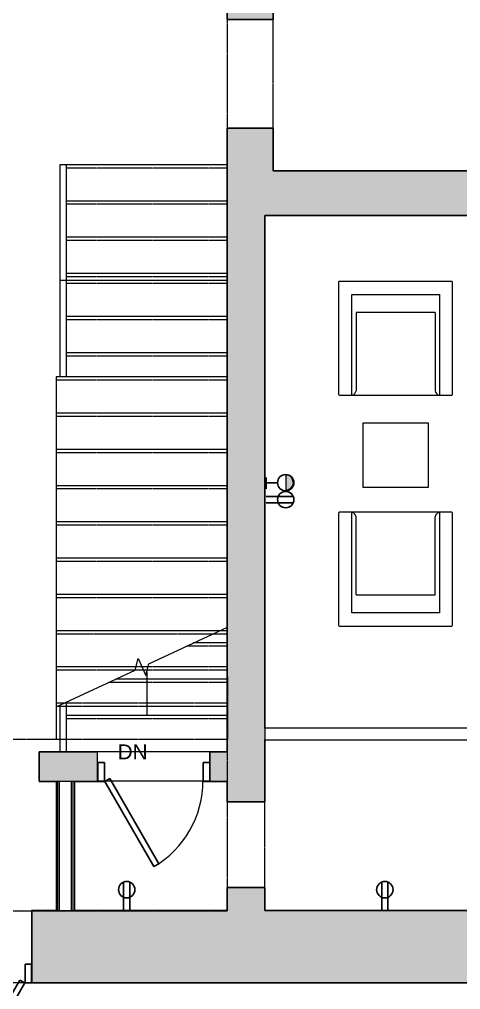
# Model space of a CAD drawing. Header units: inches. Extents: x -4688 to 1542, y -3558 to 978.
# Drawn here: x -290.8 to -156.8, y 82.5 to 376.8 of the extents above; entities that cross this region are included whole.
import ezdxf

# ---------------------------------------------------------------- set-up
doc = ezdxf.new("R2010")
doc.units = ezdxf.units.IN
doc.header["$MEASUREMENT"] = 0
doc.linetypes.add('Overhead', pattern=[0.15625, 0.09375, -0.0625])
doc.linetypes.add('Overhead 1_16_', pattern=[0.101562, 0.0625, -0.039062])
for name, color, linetype, lineweight in [('A-ANNO-NOTE', 131, 'Continuous', 40), ('A-DETL-GENF', 92, 'Continuous', 18), ('A-DETL-MEDM', 33, 'Continuous', 18), ('A-DOOR', 31, 'Continuous', 18), ('A-DOOR-FRAM', 31, 'Continuous', 30), ('A-FLOR', 192, 'Continuous', 18), ('A-WALL', 113, 'Continuous', 18), ('A-WALL-PATT', 111, 'Continuous', 18), ('I-FURN', 30, 'Continuous', 9), ('I-WALL', 2, 'Continuous', 18), ('S-STRS', 31, 'Continuous', 18), ('S-STRS-ANNO', 31, 'Continuous', 9), ('S-STRS-IDEN', 31, 'Continuous', 9), ('S-STRS-MBND', 31, 'Continuous', 18)]:
    doc.layers.add(name, color=color, linetype=linetype, lineweight=lineweight)
doc.styles.add('Swis721 Lt BT', font='swissl.ttf', dxfattribs={"height": 4.5})

# ---------------------------------------------------------------- blocks, each defined once
blk = doc.blocks.new('Door-Opening - D10 2_9_ X 6_10_-8256849-1st Floor Power _ Signal')
at = {"layer": 'A-DETL-GENF', "linetype": 'Overhead', "lineweight": 9}
for p, q in [((16.18, 7), (-16.82, 7)), ((-16.82, -7), (16.18, -7))]:
    blk.add_line(p, q, dxfattribs=at)
at = {"layer": 'A-DETL-MEDM', "lineweight": 30}
for p, q in [((-16.82, 7), (-16.82, -7)), ((16.18, -7), (16.18, 7))]:
    blk.add_line(p, q, dxfattribs=at)
blk = doc.blocks.new('Door-Opening - D10 2_2_ X 6_6_-6593022-1st Floor Power _ Signal')
at = {"layer": 'A-DETL-GENF', "linetype": 'Overhead', "lineweight": 9}
for p, q in [((12.68, 5.75), (-13.32, 5.75)), ((-13.32, -5.75), (12.68, -5.75))]:
    blk.add_line(p, q, dxfattribs=at)
at = {"layer": 'A-DETL-MEDM', "lineweight": 30}
for p, q in [((-13.32, 5.75), (-13.32, -5.75)), ((12.68, -5.75), (12.68, 5.75))]:
    blk.add_line(p, q, dxfattribs=at)
blk = doc.blocks.new('Single Flush - D2 3_ X 8_-8252877-1st Floor Power _ Signal')
at = {"layer": 'A-DOOR', "lineweight": 30}
for p, q in [((-1.52, -41.14), (16.39, -10.12)), ((17.91, -11), (0, -42.01)), ((16.39, -10.12), (17.91, -11)), ((0, -42.01), (-1.52, -41.14))]:
    blk.add_line(p, q, dxfattribs=at)
at = {"layer": 'A-DOOR', "lineweight": 9}
blk.add_arc((17.91, -11), 35.81, 179.5, 240, dxfattribs=at)
at = {"layer": 'A-DOOR-FRAM'}
for p, q in [((-20, -5.25), (-20, -11)), ((-20, -5.25), (-18, -5.25)), ((-18, -5.25), (-18, -11)), ((18, -5.25), (18, -11)), ((18, -5.25), (20, -5.25)), ((20, -5.25), (20, -11)), ((-20, -11), (-18, -11)), ((18, -11), (20, -11))]:
    blk.add_line(p, q, dxfattribs=at)
blk = doc.blocks.new('Single Flush - D2 2_7_ X 7_4_5_-8187657-1st Floor Power _ Signal')
at = {"layer": 'A-DOOR', "lineweight": 30}
for p, q in [((0, 30.32), (-1.52, 29.44)), ((-1.52, 29.44), (13.39, 3.62)), ((14.91, 4.5), (0, 30.32)), ((13.39, 3.62), (14.91, 4.5))]:
    blk.add_line(p, q, dxfattribs=at)
at = {"layer": 'A-DOOR', "lineweight": 9}
blk.add_arc((14.91, 4.5), 29.81, 120, 180.5, dxfattribs=at)
at = {"layer": 'A-DOOR-FRAM'}
for p, q in [((-17, -1.25), (-17, 4.5)), ((-17, 4.5), (-15, 4.5)), ((-15, -1.25), (-15, 4.5)), ((15, -1.25), (15, 4.5)), ((15, 4.5), (17, 4.5)), ((17, -1.25), (17, 4.5)), ((-17, -1.25), (-15, -1.25)), ((15, -1.25), (17, -1.25))]:
    blk.add_line(p, q, dxfattribs=at)
blk = doc.blocks.new('Seating-Lounge_Chair-Teknion-STLA_Infinito-R2013 - LC-5-8287102-1st Floor Power _ Signal')
at = {"layer": 'I-FURN'}
for p, q in [((-17.29, 17.01), (-17.29, -17.01)), ((17.04, 17.26), (-17.04, 17.26)), ((17.29, -17.01), (17.29, 17.01)), ((-13.29, 13.26), (13.29, 13.26)), ((-13.29, -17.26), (-13.29, 13.26)), ((13.29, 13.26), (13.29, -17.26)), ((-11.97, 7.84), (-11.97, -15.91)), ((11.97, 7.84), (-11.97, 7.84)), ((11.97, 7.84), (11.97, -15.91)), ((-17.04, -17.26), (17.04, -17.26))]:
    blk.add_line(p, q, dxfattribs=at)
for centre, radius, start, end in [((-17.04, 17.01), 0.25, 90, 180), ((17.04, 17.01), 0.25, 0, 90), ((-17.04, -17.01), 0.25, 180, 270), ((-13.73, -15.51), 1.8, 289.8454, 347.1609), ((13.73, -15.51), 1.8, 192.8391, 250.1546), ((17.04, -17.01), 0.25, 270, 0)]:
    blk.add_arc(centre, radius, start, end, dxfattribs=at)
blk = doc.blocks.new('M_simple_desk__parametric_2147 - coffee table 500 x 500 x 350 h-6545598-1st Floor Power _ Signal')
at = {"layer": 'I-FURN'}
for p, q in [((-11.42, -9.06), (-11.42, 10.63)), ((-11.42, 10.63), (8.27, 10.63)), ((8.27, 10.63), (8.27, -9.06)), ((8.27, -9.06), (-11.42, -9.06))]:
    blk.add_line(p, q, dxfattribs=at)

msp = doc.modelspace()

# ---------------------------------------------------------------- hatches: boundary and pattern name
at = {"layer": 'A-ANNO-NOTE', "lineweight": 9}
for points in [[(-209.92, 234.05), (-209.76, 238.54), (-209.92, 238.54)], [(-209.92, 234.05), (-209.68, 234.05), (-209.76, 238.54)], [(-208.43, 238.06), (-209.13, 238.44), (-209.76, 238.54)], [(-209.13, 238.44), (-209.52, 238.52), (-209.76, 238.54)], [(-208.91, 234.24), (-208.43, 238.06), (-209.76, 238.54)], [(-209.68, 234.05), (-208.91, 234.24), (-209.76, 238.54)], [(-208.43, 238.06), (-208.76, 238.28), (-209.13, 238.44)], [(-208.91, 234.24), (-207.67, 235.63), (-208.43, 238.06)], [(-208.91, 234.24), (-207.99, 234.99), (-207.67, 235.63)], [(-207.67, 235.63), (-207.6, 236.65), (-208.43, 238.06)], [(-207.76, 237.19), (-208.19, 237.85), (-208.43, 238.06)], [(-207.6, 236.65), (-207.76, 237.19), (-208.43, 238.06)], [(-207.76, 237.19), (-207.99, 237.6), (-208.19, 237.85)], [(-207.76, 237.19), (-207.86, 237.4), (-207.99, 237.6)], [(-207.99, 234.99), (-207.79, 235.33), (-207.67, 235.63)], [(-207.6, 236.65), (-207.65, 236.89), (-207.76, 237.19)], [(-207.67, 235.63), (-207.58, 236.1), (-207.6, 236.65)], [(-209.68, 234.05), (-209.36, 234.09), (-208.91, 234.24)], [(-209.36, 234.09), (-209.21, 234.13), (-208.91, 234.24)], [(-208.91, 234.24), (-208.19, 234.74), (-207.99, 234.99)], [(-208.91, 234.24), (-208.43, 234.53), (-208.19, 234.74)], [(-208.91, 234.24), (-208.83, 234.27), (-208.56, 234.43)]]:
    msp.add_hatch(color=256, dxfattribs=at).paths.add_polyline_path(points, flags=0)
at = {"layer": 'A-WALL-PATT', "lineweight": 9}
h = msp.add_hatch(color=7, dxfattribs=at)
h.paths.add_polyline_path([(-216.22, 319.32), (-213.72, 319.32), (-213.72, 343.75), (-227.72, 343.75), (-227.72, 319.32)], flags=0)
h.paths.add_polyline_path([(-213.72, 376.75), (-213.72, 421.74), (-227.72, 421.73), (-227.72, 376.75)], flags=0)
h.paths.add_polyline_path([(-213.72, 456.74), (-213.72, 543.68), (-227.72, 543.68), (-227.72, 456.74)], flags=0)
h = msp.add_hatch(color=7, dxfattribs=at)
h.paths.add_polyline_path([(-11.28, 317.28), (1.72, 317.28), (1.72, 330.78), (-93.65, 330.78), (-93.65, 317.28), (-17.28, 317.28)], flags=0)
h.paths.add_polyline_path([(-127.65, 317.28), (-127.65, 330.78), (-213.72, 330.78), (-213.72, 319.32), (-216.22, 319.32), (-216.22, 317.28)], flags=0)
h = msp.add_hatch(color=7, dxfattribs=at)
h.paths.add_polyline_path([(-216.22, 106.47), (-216.22, 113.41), (-227.72, 113.41), (-227.72, 106.47)], flags=0)
h.paths.add_polyline_path([(-216.22, 139.41), (-216.22, 319.32), (-227.72, 319.32), (-227.72, 139.41)], flags=0)
h = msp.add_hatch(color=7, dxfattribs=at)
h.paths.add_polyline_path([(-274.95, 145.6), (-267.04, 145.6), (-267.04, 154.6), (-284.78, 154.6), (-284.78, 145.6), (-278.57, 145.6)], flags=0)
h.paths.add_polyline_path([(-232.97, 145.6), (-227.72, 145.6), (-227.72, 154.6), (-232.97, 154.6)], flags=0)
h = msp.add_hatch(color=7, dxfattribs=at)
h.paths.add_polyline_path([(1.72, 84.47), (1.72, 106.47), (-16.28, 106.47), (-16.28, 84.47)], flags=0)
h.paths.add_polyline_path([(-70.38, 84.47), (-50.28, 84.47), (-50.28, 106.47), (-70.38, 106.47)], flags=0)
h.paths.add_polyline_path([(-181.36, 84.47), (-154.38, 84.47), (-154.38, 106.47), (-287.02, 106.47), (-287.02, 84.47)], flags=0)
h.paths.add_polyline_path([(-341.98, 84.47), (-327.07, 84.47), (-327.07, 106.47), (-421.72, 106.47), (-421.72, 84.47), (-368.75, 84.47)], flags=0)
h.paths.add_polyline_path([(-502.6, 84.47), (-493.72, 84.47), (-493.72, 106.47), (-570.07, 106.47), (-570.07, 84.47)], flags=0)

# ---------------------------------------------------------------- linework, layer by layer
at = {"layer": 'A-ANNO-NOTE', "lineweight": 9}
msp.add_line((-209.92, 238.54), (-209.92, 234.05), dxfattribs=at)
at = {"layer": 'A-ANNO-NOTE', "lineweight": 30}
for p, q in [((-215.9, 237.85), (-215.9, 234.34)), ((-215.9, 236.21), (-212.39, 236.21)), ((-215.9, 232.06), (-207.63, 232.06)), ((-215.9, 230.14), (-207.63, 230.14)), ((-259.15, 106.79), (-259.15, 115.06)), ((-257.23, 106.79), (-257.23, 115.06)), ((-180.8, 106.79), (-180.8, 115.06)), ((-178.89, 106.79), (-178.89, 115.06))]:
    msp.add_line(p, q, dxfattribs=at)
for centre in [(-209.92, 236.21), (-209.92, 231.1), (-258.19, 112.78), (-179.84, 112.78)]:
    msp.add_circle(centre, 2.48, dxfattribs=at)
at = {"layer": 'A-ANNO-NOTE', "lineweight": 9}
msp.add_arc((-209.82, 236.3), 2.25, 267.6427, 92.3573, dxfattribs=at)
at = {"layer": 'A-FLOR'}
msp.add_line((-287.07, 84.47), (-327.07, 84.47), dxfattribs=at)
at = {"layer": 'A-WALL', "color": 8, "lineweight": 30}
for p, q in [((-227.72, 421.74), (-227.72, 376.75)), ((-213.72, 376.75), (-213.72, 421.74)), ((-227.72, 343.75), (-227.72, 154.6)), ((-213.72, 330.78), (-213.72, 343.75)), ((-127.65, 330.78), (-213.72, 330.78)), ((-216.22, 161.74), (-216.22, 317.28)), ((-216.22, 317.28), (-127.65, 317.28)), ((-216.22, 139.41), (-216.22, 158.24)), ((-267.04, 154.6), (-284.78, 154.6)), ((-284.78, 154.6), (-284.78, 145.6)), ((-227.72, 154.6), (-232.97, 154.6)), ((-232.97, 154.6), (-232.97, 145.6)), ((-284.78, 145.6), (-279.57, 145.6)), ((-273.95, 145.6), (-267.04, 145.6)), ((-232.97, 145.6), (-227.72, 145.6)), ((-227.72, 145.6), (-227.72, 139.41)), ((-227.72, 113.41), (-227.72, 106.47)), ((-216.22, 106.47), (-216.22, 113.41)), ((-279.57, 106.47), (-287.02, 106.47)), ((-227.72, 106.47), (-273.95, 106.47)), ((-154.38, 106.47), (-216.22, 106.47)), ((-287.02, 84.47), (-154.38, 84.47))]:
    msp.add_line(p, q, dxfattribs=at)
at = {"layer": 'A-WALL'}
for p, q in [((-216.22, 161.74), (-216.22, 158.24)), ((-273.95, 145.6), (-279.57, 145.6)), ((-279.07, 106.47), (-279.07, 145.6)), ((-278.57, 106.47), (-278.57, 145.6)), ((-274.95, 106.47), (-274.95, 145.6)), ((-274.45, 106.47), (-274.45, 145.6)), ((-287.02, 106.47), (-287.07, 106.47)), ((-287.07, 106.47), (-287.07, 84.47)), ((-279.57, 106.47), (-273.95, 106.47)), ((-287.07, 84.47), (-287.02, 84.47))]:
    msp.add_line(p, q, dxfattribs=at)
at = {"layer": 'A-WALL', "lineweight": 9}
for p, q in [((-267.04, 145.6), (-267.04, 154.6)), ((-287.02, 106.47), (-287.02, 84.47))]:
    msp.add_line(p, q, dxfattribs=at)
at = {"layer": 'I-WALL'}
for p, q in [((1.72, 161.74), (-216.22, 161.74)), ((-216.22, 158.24), (1.72, 158.24)), ((-279.57, 145.6), (-279.57, 106.47)), ((-273.95, 106.47), (-273.95, 145.6))]:
    msp.add_line(p, q, dxfattribs=at)
at = {"layer": 'S-STRS', "lineweight": 9}
for p, q in [((-276.53, 332.66), (-278.53, 332.66)), ((-278.53, 332.66), (-278.53, 297.6)), ((-276.53, 332.66), (-276.53, 321.66)), ((-227.72, 332.66), (-276.53, 332.66)), ((-276.53, 321.66), (-276.53, 310.66)), ((-227.72, 321.66), (-276.53, 321.66)), ((-276.53, 310.66), (-276.53, 299.66)), ((-227.72, 310.66), (-276.53, 310.66)), ((-276.53, 297.6), (-278.53, 297.6)), ((-278.53, 297.6), (-278.53, 268.32)), ((-276.53, 299.66), (-276.53, 297.6)), ((-227.72, 299.66), (-276.53, 299.66)), ((-276.53, 297.6), (-276.53, 286.6)), ((-227.72, 297.6), (-276.53, 297.6)), ((-276.53, 286.6), (-276.53, 275.6)), ((-227.72, 286.6), (-276.53, 286.6)), ((-276.53, 275.6), (-276.53, 268.32)), ((-227.72, 275.6), (-276.53, 275.6)), ((-227.72, 268.32), (-279.57, 268.32)), ((-279.57, 268.32), (-279.57, 257.32)), ((-279.57, 257.32), (-279.57, 246.32)), ((-227.72, 257.32), (-279.57, 257.32)), ((-279.57, 246.32), (-279.57, 235.32)), ((-227.72, 246.32), (-279.57, 246.32)), ((-279.57, 235.32), (-279.57, 224.32)), ((-227.72, 235.32), (-279.57, 235.32)), ((-279.57, 224.32), (-279.57, 213.32)), ((-227.72, 224.32), (-279.57, 224.32)), ((-279.57, 213.32), (-279.57, 202.32)), ((-227.72, 213.32), (-279.57, 213.32)), ((-279.57, 202.32), (-279.57, 191.32)), ((-227.72, 202.32), (-279.57, 202.32)), ((-279.57, 191.32), (-279.57, 180.32)), ((-229.98, 191.32), (-279.57, 191.32)), ((-227.72, 187.6), (-237.98, 187.6)), ((-279.57, 180.32), (-279.57, 169.32)), ((-255.38, 180.32), (-279.57, 180.32)), ((-251.76, 180.32), (-253.57, 180.32)), ((-227.72, 176.6), (-261.57, 176.6)), ((-279.57, 169.32), (-279.57, 168.2)), ((-277.16, 169.32), (-279.57, 169.32)), ((-278.53, 168.68), (-278.53, 154.6)), ((-276.53, 169.62), (-276.53, 165.6)), ((-276.53, 165.6), (-276.53, 154.6)), ((-227.72, 165.6), (-276.53, 165.6)), ((-232.97, 154.6), (-267.04, 154.6)), ((-232.97, 145.66), (-267.04, 145.66))]:
    msp.add_line(p, q, dxfattribs=at)
at = {"layer": 'S-STRS', "linetype": 'Overhead 1_16_', "lineweight": 9}
for p, q in [((-227.72, 331.66), (-276.53, 331.66)), ((-227.72, 320.66), (-276.53, 320.66)), ((-227.72, 309.66), (-276.53, 309.66)), ((-227.72, 298.66), (-276.53, 298.66)), ((-227.72, 296.6), (-276.53, 296.6)), ((-227.72, 285.6), (-276.53, 285.6)), ((-227.72, 274.6), (-276.53, 274.6)), ((-227.72, 267.32), (-279.57, 267.32)), ((-227.72, 256.32), (-279.57, 256.32)), ((-227.72, 245.32), (-279.57, 245.32)), ((-227.72, 234.32), (-279.57, 234.32)), ((-227.72, 223.32), (-279.57, 223.32)), ((-227.72, 212.32), (-279.57, 212.32)), ((-227.72, 201.32), (-279.57, 201.32)), ((-232.13, 190.32), (-279.57, 190.32)), ((-227.72, 186.6), (-240.12, 186.6)), ((-255.72, 179.32), (-279.57, 179.32)), ((-252.01, 179.32), (-253.1, 179.32)), ((-227.72, 175.6), (-263.71, 175.6)), ((-279.3, 168.32), (-279.57, 168.32)), ((-227.72, 164.6), (-276.53, 164.6))]:
    msp.add_line(p, q, dxfattribs=at)
at = {"layer": 'S-STRS-ANNO'}
for p, q in [((-252.13, 178.82), (-252.13, 176.6)), ((-252.13, 176.6), (-252.13, 165.6))]:
    msp.add_line(p, q, dxfattribs=at)
at = {"layer": 'S-STRS-MBND', "lineweight": 9}
for p, q in [((-251.53, 181.28), (-227.57, 192.45)), ((-255.61, 179.37), (-254.76, 182.87)), ((-254.76, 182.87), (-252.38, 177.78)), ((-252.38, 177.78), (-251.53, 181.28)), ((-279.57, 168.2), (-255.61, 179.37))]:
    msp.add_line(p, q, dxfattribs=at)
at = {"layer": 'S-STRS-MBND', "linetype": 'Overhead 1_16_', "lineweight": 9}
for p, q in [((-227.72, 191.32), (-229.98, 191.32)), ((-227.72, 190.32), (-232.13, 190.32)), ((-253.57, 180.32), (-255.38, 180.32)), ((-227.72, 180.32), (-251.76, 180.32)), ((-253.1, 179.32), (-255.72, 179.32)), ((-227.72, 179.32), (-252.01, 179.32)), ((-227.57, 177.32), (-227.57, 158.32)), ((-279.57, 168.2), (-279.57, 158.32)), ((-227.57, 168.32), (-279.3, 168.32)), ((-227.57, 169.32), (-277.16, 169.32)), ((-279.57, 158.32), (-292.82, 158.32)), ((-227.57, 158.32), (-279.57, 158.32)), ((-227.57, 139.41), (-227.57, 158.32)), ((-227.57, 106.32), (-227.57, 113.41)), ((-344.82, 106.32), (-227.57, 106.32))]:
    msp.add_line(p, q, dxfattribs=at)

# ---------------------------------------------------------------- block references
at = {"layer": 'A-DOOR'}
for name, p, rotation in [('Door-Opening - D10 2_9_ X 6_10_-8256849-1st Floor Power _ Signal', (-220.72, 360.58), 89.99999999999991), ('Single Flush - D2 2_7_ X 7_4_5_-8187657-1st Floor Power _ Signal', (-249.97, 150.1), 180), ('Door-Opening - D10 2_2_ X 6_6_-6593022-1st Floor Power _ Signal', (-221.97, 126.74), 89.99999999999991)]:
    msp.add_blockref(name, p, dxfattribs=dict(at, rotation=rotation))
msp.add_blockref('Single Flush - D2 3_ X 8_-8252877-1st Floor Power _ Signal', (-307.07, 95.47), dxfattribs=at)
at = {"layer": 'I-FURN'}
for name, p in [('Seating-Lounge_Chair-Teknion-STLA_Infinito-R2013 - LC-5-8287102-1st Floor Power _ Signal', (-176.57, 280.02)), ('M_simple_desk__parametric_2147 - coffee table 500 x 500 x 350 h-6545598-1st Floor Power _ Signal', (-175, 243.8))]:
    msp.add_blockref(name, p, dxfattribs=at)
at = {"layer": 'I-FURN', "rotation": 180}
msp.add_blockref('Seating-Lounge_Chair-Teknion-STLA_Infinito-R2013 - LC-5-8287102-1st Floor Power _ Signal', (-176.57, 210), dxfattribs=at)

# ---------------------------------------------------------------- texts
at = {"layer": 'S-STRS-IDEN', "insert": (-260.95, 156.83), "char_height": 4.5, "width": 10.5833, "attachment_point": 1, "line_spacing_factor": 1.005062, "style": 'Swis721 Lt BT'}
msp.add_mtext('DN', dxfattribs=at)

doc.saveas('drawing.dxf')
